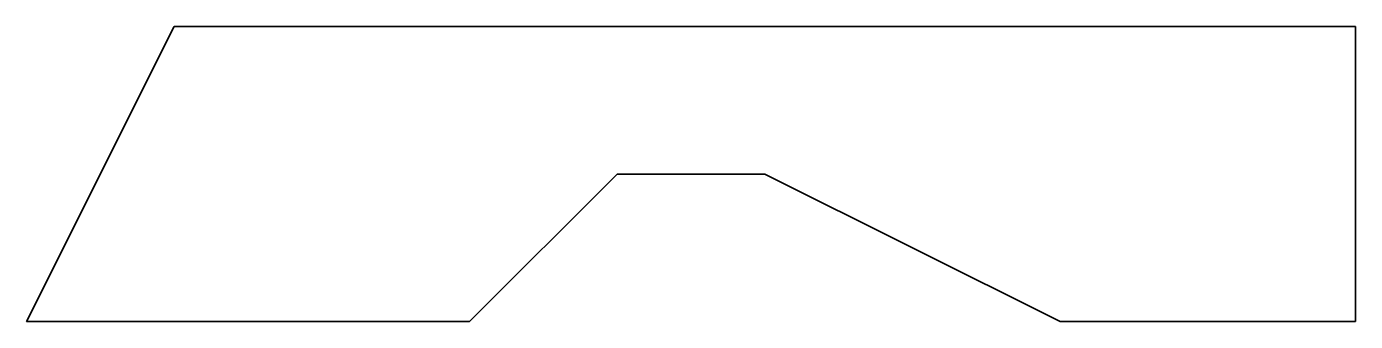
# Model space of a CAD drawing. Extents: x -1 to 8, y -2 to 0.
import ezdxf

# ---------------------------------------------------------------- set-up
doc = ezdxf.new("R2010")
doc.units = 0
doc.linetypes.add('Solid', pattern=[0])

msp = doc.modelspace()

# ---------------------------------------------------------------- linework, layer by layer
at = {"color": 0, "linetype": 'Solid', "lineweight": 35}
msp.add_lwpolyline([(0, 0), (8, 0), (8, -2), (6, -2), (4, -1), (3, -1), (2, -2), (-1, -2), (0, 0)], close=True, dxfattribs=at)

doc.saveas('drawing.dxf')
